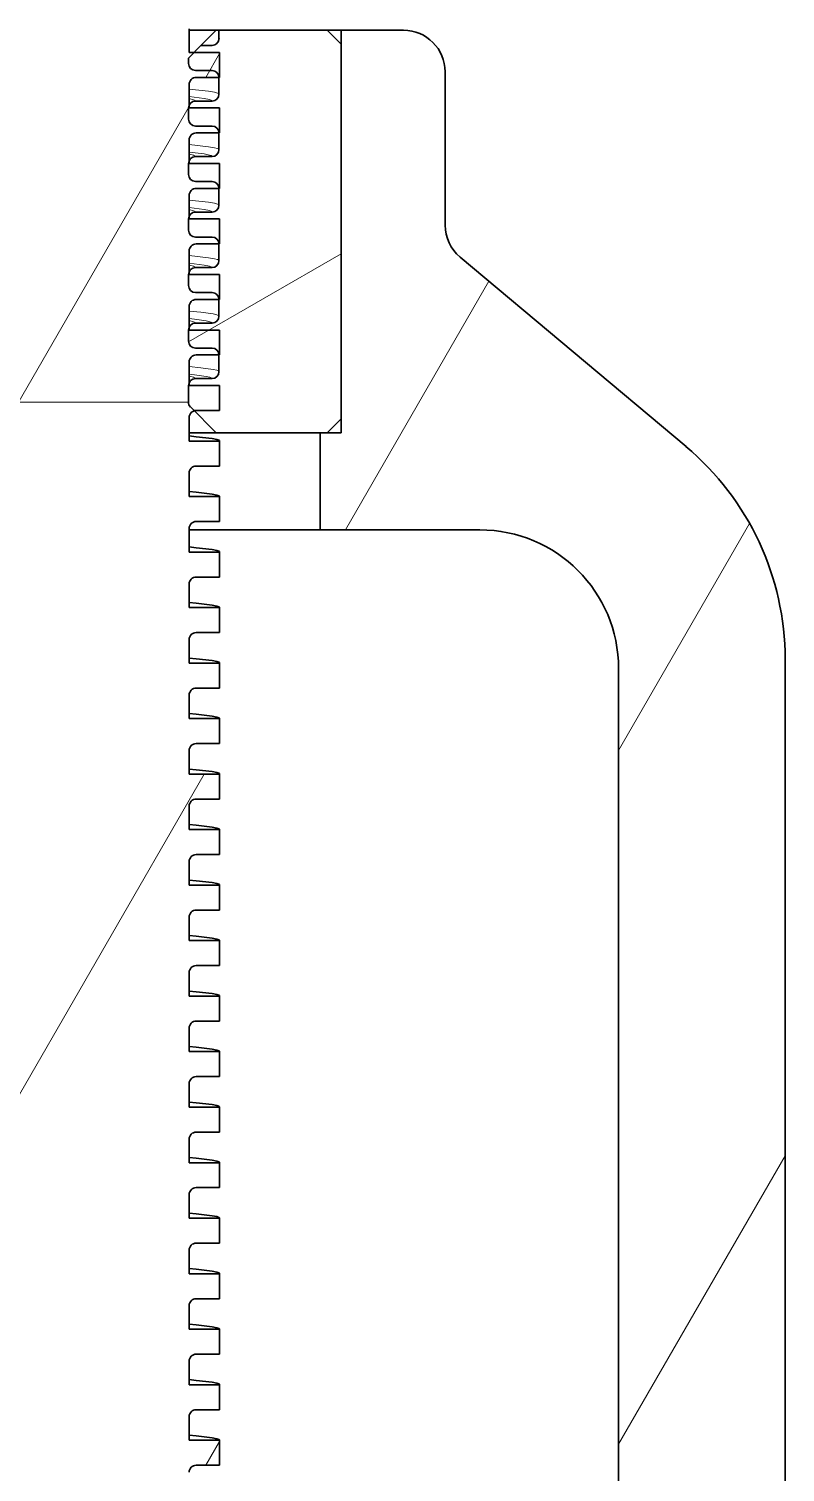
# Model space of a CAD drawing. Extents: x 0 to 420, y 0 to 297.
# Drawn here: x 166.68 to 177.58, y 228.02 to 248.82 of the extents above; entities that cross this region are included whole.
import ezdxf

# ---------------------------------------------------------------- set-up
doc = ezdxf.new("R2010")
doc.units = 0

msp = doc.modelspace()

# ---------------------------------------------------------------- linework, layer by layer
at = {"color": 7, "lineweight": 35, "ltscale": 0.003004}
for p, q in [((168.993, 248.821), (168.993, 248.701)), ((168.993, 248.021), (168.993, 247.901)), ((168.993, 247.221), (168.993, 247.101)), ((168.993, 246.421), (168.993, 246.301)), ((168.993, 245.621), (168.993, 245.501)), ((168.993, 244.821), (168.993, 244.701)), ((168.993, 244.021), (168.993, 243.901)), ((168.993, 243.221), (168.993, 243.101)), ((168.993, 242.421), (168.993, 242.301)), ((168.993, 241.621), (168.993, 241.501)), ((168.993, 240.821), (168.993, 240.701)), ((168.993, 240.021), (168.993, 239.901)), ((168.993, 239.221), (168.993, 239.101)), ((168.993, 238.421), (168.993, 238.301)), ((168.993, 237.621), (168.993, 237.501)), ((168.993, 236.821), (168.993, 236.701)), ((168.993, 236.021), (168.993, 235.901)), ((168.993, 235.221), (168.993, 235.101)), ((168.993, 234.421), (168.993, 234.301)), ((168.993, 233.621), (168.993, 233.501)), ((168.993, 232.821), (168.993, 232.701)), ((168.993, 232.021), (168.993, 231.901)), ((168.993, 231.221), (168.993, 231.101)), ((168.993, 230.421), (168.993, 230.301)), ((168.993, 229.621), (168.993, 229.501)), ((168.993, 228.821), (168.993, 228.701))]:
    msp.add_line(p, q, dxfattribs=at)
at = {"color": 7, "lineweight": 35, "ltscale": 0.05475}
msp.add_line((171.183, 248.801), (168.993, 248.801), dxfattribs=at)
at = {"color": 7, "lineweight": 35, "ltscale": 0.00975}
for p, q in [((169.383, 248.801), (168.993, 248.801)), ((169.383, 243.001), (168.993, 243.001))]:
    msp.add_line(p, q, dxfattribs=at)
at = {"color": 7, "lineweight": 35, "ltscale": 0.007767}
msp.add_line((169.383, 248.801), (169.164, 248.581), dxfattribs=at)
at = {"color": 7, "lineweight": 35, "ltscale": 0.001}
msp.add_line((169.383, 248.801), (169.423, 248.801), dxfattribs=at)
at = {"color": 7, "lineweight": 35, "ltscale": 0.039}
msp.add_line((170.983, 248.801), (169.423, 248.801), dxfattribs=at)
at = {"color": 7, "lineweight": 35, "ltscale": 0.003003}
for p, q in [((169.423, 248.681), (169.423, 248.801)), ((169.423, 248.121), (169.423, 248.001)), ((169.423, 247.881), (169.423, 248.001)), ((169.423, 247.321), (169.423, 247.201)), ((169.423, 247.081), (169.423, 247.201)), ((169.423, 246.521), (169.423, 246.401)), ((169.423, 246.281), (169.423, 246.401)), ((169.423, 245.721), (169.423, 245.601)), ((169.423, 245.481), (169.423, 245.601)), ((169.423, 244.921), (169.423, 244.801)), ((169.423, 244.681), (169.423, 244.801)), ((169.423, 244.121), (169.423, 244.001)), ((169.423, 243.881), (169.423, 244.001))]:
    msp.add_line(p, q, dxfattribs=at)
at = {"color": 7, "lineweight": 35, "ltscale": 0.007071}
for p, q in [((170.983, 248.801), (171.183, 248.601)), ((170.983, 243.001), (171.183, 243.201))]:
    msp.add_line(p, q, dxfattribs=at)
at = {"color": 7, "lineweight": 35, "ltscale": 0.0225}
msp.add_line((172.083, 248.801), (171.183, 248.801), dxfattribs=at)
at = {"color": 7, "lineweight": 35, "ltscale": 0.145}
msp.add_line((171.183, 243.001), (171.183, 248.801), dxfattribs=at)
at = {"color": 7, "lineweight": 35, "ltscale": 0.006353}
msp.add_line((168.983, 248.401), (169.163, 248.581), dxfattribs=at)
at = {"color": 7, "lineweight": 35, "ltscale": 0.005508}
for p, q in [((168.993, 248.481), (168.993, 248.701)), ((168.993, 247.681), (168.993, 247.901)), ((168.993, 246.881), (168.993, 247.101)), ((168.993, 246.081), (168.993, 246.301)), ((168.993, 245.281), (168.993, 245.501)), ((168.993, 244.481), (168.993, 244.701)), ((168.993, 243.681), (168.993, 243.901)), ((168.993, 242.881), (168.993, 243.101)), ((168.993, 242.081), (168.993, 242.301)), ((168.993, 241.281), (168.993, 241.501)), ((168.993, 240.481), (168.993, 240.701)), ((168.993, 239.681), (168.993, 239.901)), ((168.993, 238.881), (168.993, 239.101)), ((168.993, 238.081), (168.993, 238.301)), ((168.993, 237.281), (168.993, 237.501)), ((168.993, 236.481), (168.993, 236.701)), ((168.993, 235.681), (168.993, 235.901)), ((168.993, 234.881), (168.993, 235.101)), ((168.993, 234.081), (168.993, 234.301)), ((168.993, 233.281), (168.993, 233.501)), ((168.993, 232.481), (168.993, 232.701)), ((168.993, 231.681), (168.993, 231.901)), ((168.993, 230.881), (168.993, 231.101)), ((168.993, 230.081), (168.993, 230.301)), ((168.993, 229.281), (168.993, 229.501)), ((168.993, 228.481), (168.993, 228.701))]:
    msp.add_line(p, q, dxfattribs=at)
at = {"color": 7, "lineweight": 35, "ltscale": 2.15859e-05}
msp.add_line((169.164, 248.581), (169.163, 248.581), dxfattribs=at)
at = {"color": 7, "lineweight": 35, "ltscale": 0.004008}
msp.add_line((169.163, 248.581), (169.323, 248.581), dxfattribs=at)
at = {"color": 7, "lineweight": 35, "ltscale": 0.003992}
msp.add_line((169.164, 248.581), (169.323, 248.581), dxfattribs=at)
at = {"color": 7, "lineweight": 13, "ltscale": 1.45159e-05}
msp.add_line((169.323, 248.581), (169.323, 248.581), dxfattribs=at)
at = {"color": 7, "lineweight": 13, "ltscale": 7.62939e-06}
for p, q in [((169.423, 248.681), (169.423, 248.681)), ((169.423, 247.881), (169.423, 247.881)), ((169.423, 247.081), (169.423, 247.081)), ((169.423, 244.681), (169.423, 244.681)), ((169.423, 243.881), (169.423, 243.881))]:
    msp.add_line(p, q, dxfattribs=at)
at = {"color": 7, "lineweight": 35, "ltscale": 0.135}
msp.add_line((171.183, 243.201), (171.183, 248.601), dxfattribs=at)
at = {"color": 7, "lineweight": 35, "ltscale": 0.001989}
msp.add_line((168.983, 248.321), (168.983, 248.401), dxfattribs=at)
at = {"color": 7, "lineweight": 35, "ltscale": 0.010999}
for p, q in [((168.993, 248.481), (169.433, 248.481)), ((168.993, 247.681), (169.433, 247.681)), ((168.993, 246.881), (169.433, 246.881)), ((168.993, 246.081), (169.433, 246.081)), ((168.993, 245.281), (169.433, 245.281)), ((168.993, 244.481), (169.433, 244.481)), ((168.993, 243.681), (169.433, 243.681)), ((168.993, 242.881), (169.433, 242.881)), ((168.993, 242.081), (169.433, 242.081)), ((168.993, 241.281), (169.433, 241.281)), ((168.993, 240.481), (169.433, 240.481)), ((168.993, 239.681), (169.433, 239.681)), ((168.993, 238.881), (169.433, 238.881)), ((168.993, 238.081), (169.433, 238.081)), ((168.993, 237.281), (169.433, 237.281)), ((168.993, 236.481), (169.433, 236.481)), ((168.993, 235.681), (169.433, 235.681)), ((168.993, 234.881), (169.433, 234.881)), ((168.993, 234.081), (169.433, 234.081)), ((168.993, 233.281), (169.433, 233.281)), ((168.993, 232.481), (169.433, 232.481)), ((168.993, 231.681), (169.433, 231.681)), ((168.993, 230.881), (169.433, 230.881)), ((168.993, 230.081), (169.433, 230.081)), ((168.993, 229.281), (169.433, 229.281)), ((168.993, 228.481), (169.433, 228.481))]:
    msp.add_line(p, q, dxfattribs=at)
at = {"color": 7, "lineweight": 13, "ltscale": 0.009898}
for p, q in [((169.235, 248.121), (169.433, 248.464)), ((169.235, 228.121), (169.433, 228.464))]:
    msp.add_line(p, q, dxfattribs=at)
at = {"color": 7, "lineweight": 35, "ltscale": 0.008988}
for p, q in [((169.433, 248.121), (169.433, 248.481)), ((169.433, 247.321), (169.433, 247.681)), ((169.433, 244.921), (169.433, 245.281)), ((169.433, 244.121), (169.433, 244.481)), ((169.433, 243.321), (169.433, 243.681)), ((169.433, 240.921), (169.433, 241.281)), ((169.433, 240.121), (169.433, 240.481)), ((169.433, 239.321), (169.433, 239.681)), ((169.433, 236.921), (169.433, 237.281)), ((169.433, 236.121), (169.433, 236.481)), ((169.433, 235.321), (169.433, 235.681)), ((169.433, 232.921), (169.433, 233.281)), ((169.433, 232.121), (169.433, 232.481)), ((169.433, 231.321), (169.433, 231.681)), ((169.433, 228.921), (169.433, 229.281)), ((169.433, 228.121), (169.433, 228.481))]:
    msp.add_line(p, q, dxfattribs=at)
at = {"color": 7, "lineweight": 35, "ltscale": 0.006002}
for p, q in [((169.083, 248.221), (169.323, 248.221)), ((169.083, 247.781), (169.323, 247.781)), ((169.083, 247.421), (169.323, 247.421)), ((169.083, 246.981), (169.323, 246.981)), ((169.083, 246.621), (169.323, 246.621)), ((169.083, 246.181), (169.323, 246.181)), ((169.083, 245.821), (169.323, 245.821)), ((169.083, 245.381), (169.323, 245.381)), ((169.083, 245.021), (169.323, 245.021)), ((169.083, 244.581), (169.323, 244.581)), ((169.083, 244.221), (169.323, 244.221)), ((169.083, 243.781), (169.323, 243.781))]:
    msp.add_line(p, q, dxfattribs=at)
at = {"color": 7, "lineweight": 35, "ltscale": 0.055215}
msp.add_line((172.683, 248.201), (172.683, 245.992), dxfattribs=at)
at = {"color": 7, "lineweight": 35, "ltscale": 0.0085}
for p, q in [((169.093, 248.121), (169.433, 248.121)), ((169.093, 247.321), (169.433, 247.321)), ((169.093, 246.521), (169.433, 246.521)), ((169.093, 245.721), (169.433, 245.721)), ((169.093, 244.921), (169.433, 244.921)), ((169.093, 244.121), (169.433, 244.121)), ((169.093, 243.321), (169.433, 243.321)), ((169.093, 242.521), (169.433, 242.521)), ((169.093, 241.721), (169.433, 241.721)), ((169.093, 240.921), (169.433, 240.921)), ((169.093, 240.121), (169.433, 240.121)), ((169.093, 239.321), (169.433, 239.321)), ((169.093, 238.521), (169.433, 238.521)), ((169.093, 237.721), (169.433, 237.721)), ((169.093, 236.921), (169.433, 236.921)), ((169.093, 236.121), (169.433, 236.121)), ((169.093, 235.321), (169.433, 235.321)), ((169.093, 234.521), (169.433, 234.521)), ((169.093, 233.721), (169.433, 233.721)), ((169.093, 232.921), (169.433, 232.921)), ((169.093, 232.121), (169.433, 232.121)), ((169.093, 231.321), (169.433, 231.321)), ((169.093, 230.521), (169.433, 230.521)), ((169.093, 229.721), (169.433, 229.721)), ((169.093, 228.921), (169.433, 228.921)), ((169.093, 228.121), (169.433, 228.121))]:
    msp.add_line(p, q, dxfattribs=at)
at = {"color": 7, "lineweight": 13, "ltscale": 1.60399e-05}
for p, q in [((169.083, 247.781), (169.083, 247.781)), ((169.083, 246.981), (169.083, 246.981)), ((169.083, 246.181), (169.083, 246.181)), ((169.083, 245.381), (169.083, 245.381)), ((169.083, 244.581), (169.083, 244.581)), ((169.083, 243.781), (169.083, 243.781))]:
    msp.add_line(p, q, dxfattribs=at)
at = {"color": 7, "lineweight": 13, "ltscale": 1.33732e-05}
for p, q in [((169.323, 247.781), (169.323, 247.781)), ((169.323, 244.581), (169.323, 244.581)), ((169.323, 243.781), (169.323, 243.781))]:
    msp.add_line(p, q, dxfattribs=at)
at = {"color": 7, "lineweight": 13, "ltscale": 0.231752}
msp.add_line((164.358, 239.674), (168.993, 247.702), dxfattribs=at)
at = {"color": 7, "lineweight": 35, "ltscale": 0.003978}
for p, q in [((168.983, 247.521), (168.983, 247.681)), ((168.983, 246.721), (168.983, 246.881)), ((168.983, 245.921), (168.983, 246.081)), ((168.983, 245.121), (168.983, 245.281)), ((168.983, 244.321), (168.983, 244.481))]:
    msp.add_line(p, q, dxfattribs=at)
at = {"color": 7, "lineweight": 13, "ltscale": 1.37541e-05}
for p, q in [((169.323, 246.981), (169.323, 246.981)), ((169.323, 246.181), (169.323, 246.181)), ((169.323, 245.381), (169.323, 245.381))]:
    msp.add_line(p, q, dxfattribs=at)
at = {"color": 7, "lineweight": 35, "ltscale": 0.008989}
for p, q in [((169.433, 246.521), (169.433, 246.881)), ((169.433, 245.721), (169.433, 246.081)), ((169.433, 242.521), (169.433, 242.881)), ((169.433, 241.721), (169.433, 242.081)), ((169.433, 238.521), (169.433, 238.881)), ((169.433, 237.721), (169.433, 238.081)), ((169.433, 234.521), (169.433, 234.881)), ((169.433, 233.721), (169.433, 234.081)), ((169.433, 230.521), (169.433, 230.881)), ((169.433, 229.721), (169.433, 230.081))]:
    msp.add_line(p, q, dxfattribs=at)
at = {"color": 7, "lineweight": 13, "ltscale": 8.01086e-06}
for p, q in [((169.423, 246.281), (169.423, 246.281)), ((169.423, 245.481), (169.423, 245.481))]:
    msp.add_line(p, q, dxfattribs=at)
at = {"color": 7, "lineweight": 13, "ltscale": 0.063493}
msp.add_line((168.984, 244.311), (171.183, 245.581), dxfattribs=at)
at = {"color": 7, "lineweight": 35, "ltscale": 0.106287}
msp.add_line((176.155, 242.8), (172.898, 245.533), dxfattribs=at)
at = {"color": 7, "lineweight": 13, "ltscale": 0.103436}
msp.add_line((171.245, 241.601), (173.313, 245.184), dxfattribs=at)
at = {"color": 7, "lineweight": 35, "ltscale": 0.005953}
msp.add_line((168.983, 243.442), (168.983, 243.681), dxfattribs=at)
at = {"color": 7, "lineweight": 13, "ltscale": 0.115}
msp.add_line((168.983, 243.442), (164.383, 243.442), dxfattribs=at)
at = {"color": 7, "lineweight": 35, "ltscale": 0.013107}
msp.add_line((169.013, 243.372), (169.383, 243.001), dxfattribs=at)
at = {"color": 7, "lineweight": 35, "ltscale": 0.002594}
for p, q in [((168.993, 242.954), (169.097, 242.944)), ((168.993, 242.154), (169.097, 242.144)), ((168.993, 241.354), (169.097, 241.344)), ((168.993, 240.554), (169.097, 240.544)), ((168.993, 239.754), (169.097, 239.744)), ((168.993, 238.954), (169.097, 238.944)), ((168.993, 238.154), (169.097, 238.144)), ((168.993, 237.354), (169.097, 237.344)), ((168.993, 236.554), (169.097, 236.544)), ((168.993, 235.754), (169.097, 235.744)), ((168.993, 234.954), (169.097, 234.944)), ((168.993, 234.154), (169.097, 234.144)), ((168.993, 233.354), (169.097, 233.344)), ((168.993, 232.554), (169.097, 232.544)), ((168.993, 231.754), (169.097, 231.744)), ((168.993, 230.954), (169.097, 230.944)), ((168.993, 230.154), (169.097, 230.144)), ((168.993, 229.354), (169.097, 229.344)), ((168.993, 228.554), (169.097, 228.544))]:
    msp.add_line(p, q, dxfattribs=at)
at = {"color": 7, "lineweight": 35, "ltscale": 0.04}
msp.add_line((170.983, 243.001), (169.383, 243.001), dxfattribs=at)
at = {"color": 7, "lineweight": 35, "ltscale": 0.035}
msp.add_line((170.883, 241.601), (170.883, 243.001), dxfattribs=at)
at = {"color": 7, "lineweight": 35, "ltscale": 0.0075}
msp.add_line((171.183, 243.001), (170.883, 243.001), dxfattribs=at)
at = {"color": 7, "lineweight": 35, "ltscale": 1.14504e-05}
for p, q in [((169.433, 242.881), (169.433, 242.881)), ((169.433, 238.881), (169.433, 238.881)), ((169.433, 234.881), (169.433, 234.881)), ((169.433, 230.881), (169.433, 230.881))]:
    msp.add_line(p, q, dxfattribs=at)
at = {"color": 7, "lineweight": 35, "ltscale": 1.18317e-05}
for p, q in [((169.433, 242.081), (169.433, 242.081)), ((169.433, 241.281), (169.433, 241.281)), ((169.433, 240.481), (169.433, 240.481)), ((169.433, 239.681), (169.433, 239.681)), ((169.433, 238.081), (169.433, 238.081)), ((169.433, 237.281), (169.433, 237.281)), ((169.433, 236.481), (169.433, 236.481)), ((169.433, 235.681), (169.433, 235.681)), ((169.433, 234.081), (169.433, 234.081)), ((169.433, 233.281), (169.433, 233.281)), ((169.433, 232.481), (169.433, 232.481)), ((169.433, 231.681), (169.433, 231.681)), ((169.433, 230.081), (169.433, 230.081)), ((169.433, 229.281), (169.433, 229.281)), ((169.433, 228.481), (169.433, 228.481))]:
    msp.add_line(p, q, dxfattribs=at)
at = {"color": 7, "lineweight": 35, "ltscale": 0.04725}
msp.add_line((168.993, 241.601), (170.883, 241.601), dxfattribs=at)
at = {"color": 7, "lineweight": 35, "ltscale": 0.0575}
msp.add_line((170.883, 241.601), (173.183, 241.601), dxfattribs=at)
at = {"color": 7, "lineweight": 13, "ltscale": 0.094394}
msp.add_line((175.183, 238.423), (177.071, 241.693), dxfattribs=at)
at = {"color": 7, "lineweight": 35, "ltscale": 0.441739}
msp.add_line((177.583, 239.736), (177.583, 222.066), dxfattribs=at)
at = {"color": 7, "lineweight": 35, "ltscale": 0.435}
msp.add_line((175.183, 239.601), (175.183, 222.201), dxfattribs=at)
at = {"color": 7, "lineweight": 13, "ltscale": 0.241933}
msp.add_line((164.373, 229.7), (169.212, 238.081), dxfattribs=at)
at = {"color": 7, "lineweight": 13, "ltscale": 0.12}
msp.add_line((175.183, 228.423), (177.583, 232.58), dxfattribs=at)
at = {"color": 7, "lineweight": 13}
for points in [[(169.423, 247.881), (169.423, 247.884), (169.421, 247.886), (169.416, 247.89), (169.404, 247.896), (169.361, 247.908), (169.271, 247.923), (168.993, 247.953)], [(169.323, 247.781), (169.322, 247.785), (169.319, 247.788), (169.31, 247.794), (169.288, 247.802), (169.212, 247.818), (168.993, 247.845)], [(168.993, 247.816), (169.054, 247.8), (169.072, 247.793), (169.08, 247.788), (169.082, 247.785), (169.083, 247.781)], [(169.423, 247.081), (169.423, 247.084), (169.421, 247.086), (169.416, 247.09), (169.404, 247.096), (169.361, 247.108), (169.271, 247.123), (168.993, 247.153)], [(169.323, 246.981), (169.322, 246.985), (169.319, 246.988), (169.31, 246.994), (169.288, 247.002), (169.212, 247.018), (168.993, 247.045)], [(168.993, 247.016), (169.054, 247), (169.072, 246.993), (169.08, 246.988), (169.082, 246.985), (169.083, 246.981)], [(169.423, 246.281), (169.423, 246.284), (169.421, 246.286), (169.416, 246.29), (169.404, 246.296), (169.361, 246.308), (169.271, 246.323), (168.993, 246.353)], [(169.323, 246.181), (169.322, 246.185), (169.319, 246.188), (169.31, 246.194), (169.288, 246.202), (169.212, 246.218), (168.993, 246.245)], [(168.993, 246.216), (169.054, 246.2), (169.072, 246.193), (169.08, 246.188), (169.082, 246.185), (169.083, 246.181)], [(169.423, 245.481), (169.423, 245.484), (169.421, 245.486), (169.416, 245.49), (169.404, 245.496), (169.361, 245.508), (169.271, 245.523), (168.993, 245.553)], [(169.323, 245.381), (169.322, 245.385), (169.319, 245.388), (169.31, 245.394), (169.288, 245.402), (169.212, 245.418), (168.993, 245.445)], [(168.993, 245.416), (169.054, 245.4), (169.072, 245.393), (169.08, 245.388), (169.082, 245.385), (169.083, 245.381)], [(169.423, 244.681), (169.423, 244.683), (169.42, 244.688), (169.414, 244.692), (169.392, 244.7), (169.339, 244.712), (169.164, 244.737), (168.993, 244.753)], [(169.323, 244.581), (169.323, 244.583), (169.32, 244.588), (169.313, 244.592), (169.293, 244.6), (169.241, 244.613), (169.071, 244.637), (168.993, 244.645)], [(168.993, 244.616), (169.054, 244.6), (169.072, 244.593), (169.08, 244.588), (169.082, 244.585), (169.083, 244.581)], [(169.423, 243.881), (169.423, 243.883), (169.42, 243.887), (169.414, 243.892), (169.392, 243.9), (169.339, 243.912), (169.164, 243.937), (168.993, 243.953)], [(169.323, 243.781), (169.323, 243.783), (169.32, 243.788), (169.313, 243.792), (169.293, 243.8), (169.241, 243.813), (169.071, 243.837), (168.993, 243.845)], [(168.993, 243.816), (169.054, 243.8), (169.072, 243.793), (169.08, 243.788), (169.082, 243.785), (169.083, 243.781)]]:
    msp.add_lwpolyline(points, dxfattribs=at)
at = {"color": 7, "lineweight": 35}
for points in [[(169.433, 242.881), (169.433, 242.884), (169.429, 242.888), (169.42, 242.893), (169.393, 242.903), (169.324, 242.917), (169.097, 242.944)], [(169.433, 242.081), (169.433, 242.084), (169.429, 242.088), (169.42, 242.093), (169.393, 242.103), (169.324, 242.117), (169.097, 242.144)], [(169.433, 241.281), (169.433, 241.284), (169.429, 241.288), (169.42, 241.293), (169.393, 241.303), (169.324, 241.317), (169.097, 241.344)], [(169.433, 240.481), (169.433, 240.484), (169.429, 240.488), (169.42, 240.493), (169.393, 240.503), (169.324, 240.517), (169.097, 240.544)], [(169.433, 239.681), (169.433, 239.684), (169.429, 239.688), (169.42, 239.693), (169.393, 239.703), (169.324, 239.717), (169.097, 239.744)], [(169.433, 238.881), (169.433, 238.884), (169.429, 238.888), (169.42, 238.893), (169.393, 238.903), (169.324, 238.917), (169.097, 238.944)], [(169.433, 238.081), (169.433, 238.084), (169.429, 238.088), (169.42, 238.093), (169.393, 238.103), (169.324, 238.117), (169.097, 238.144)], [(169.433, 237.281), (169.433, 237.284), (169.429, 237.288), (169.42, 237.293), (169.393, 237.303), (169.324, 237.317), (169.097, 237.344)], [(169.433, 236.481), (169.433, 236.484), (169.429, 236.488), (169.42, 236.493), (169.393, 236.503), (169.324, 236.517), (169.097, 236.544)], [(169.433, 235.681), (169.433, 235.684), (169.429, 235.688), (169.42, 235.693), (169.393, 235.703), (169.324, 235.717), (169.097, 235.744)], [(169.433, 234.881), (169.433, 234.884), (169.429, 234.888), (169.42, 234.893), (169.393, 234.903), (169.324, 234.917), (169.097, 234.944)], [(169.433, 234.081), (169.433, 234.084), (169.429, 234.088), (169.42, 234.093), (169.393, 234.103), (169.324, 234.117), (169.097, 234.144)], [(169.433, 233.281), (169.433, 233.284), (169.429, 233.288), (169.42, 233.293), (169.393, 233.303), (169.324, 233.317), (169.097, 233.344)], [(169.433, 232.481), (169.433, 232.484), (169.429, 232.488), (169.42, 232.493), (169.393, 232.503), (169.324, 232.517), (169.097, 232.544)], [(169.433, 231.681), (169.433, 231.684), (169.429, 231.688), (169.42, 231.693), (169.393, 231.703), (169.324, 231.717), (169.097, 231.744)], [(169.433, 230.881), (169.433, 230.884), (169.429, 230.888), (169.42, 230.893), (169.393, 230.903), (169.324, 230.917), (169.097, 230.944)], [(169.433, 230.081), (169.433, 230.084), (169.429, 230.088), (169.42, 230.093), (169.393, 230.103), (169.324, 230.117), (169.097, 230.144)], [(169.433, 229.281), (169.433, 229.284), (169.429, 229.288), (169.42, 229.293), (169.393, 229.303), (169.324, 229.317), (169.097, 229.344)], [(169.433, 228.481), (169.433, 228.484), (169.429, 228.488), (169.42, 228.493), (169.393, 228.503), (169.324, 228.517), (169.097, 228.544)]]:
    msp.add_lwpolyline(points, dxfattribs=at)
for centre, radius, start, end in [((172.083, 248.201), 0.6, 360, 90), ((169.324, 248.681), 0.0999, 269.9504, 359.9497), ((169.323, 248.681), 0.1, 270.0507, 0.0436), ((169.084, 248.321), 0.1, 179.9503, 269.9374), ((169.323, 248.121), 0.1, 359.9564, 89.9493), ((169.094, 248.021), 0.1, 90.034, 180.043), ((169.084, 247.681), 0.1, 90.0626, 180.0497), ((169.323, 247.881), 0.1, 270.0507, 0.0436), ((169.084, 247.521), 0.1, 179.9503, 269.9374), ((169.094, 247.221), 0.1, 90.034, 180.043), ((169.323, 247.321), 0.1, 359.9564, 89.9493), ((169.084, 246.881), 0.1, 90.0626, 180.0497), ((169.323, 247.081), 0.1, 270.0507, 0.0436), ((169.084, 246.721), 0.1, 179.9503, 269.9374), ((169.094, 246.421), 0.1, 90.034, 180.043), ((169.323, 246.521), 0.1, 359.9564, 89.9493), ((169.323, 246.281), 0.1, 270.0507, 0.0436), ((169.084, 246.081), 0.1, 90.0626, 180.0497), ((169.084, 245.921), 0.1, 179.9503, 269.9374), ((173.283, 245.992), 0.6, 180.0001, 230), ((169.094, 245.621), 0.1, 90.034, 180.043), ((169.323, 245.721), 0.1, 359.9564, 89.9493), ((169.323, 245.481), 0.1, 270.0507, 0.0436), ((169.084, 245.281), 0.1, 90.0626, 180.0497), ((169.084, 245.121), 0.1, 179.9503, 269.9374), ((169.094, 244.821), 0.1, 90.034, 180.043), ((169.323, 244.921), 0.1, 359.9564, 89.9493), ((169.323, 244.681), 0.1, 270.0507, 0.0436), ((169.084, 244.481), 0.1, 90.0626, 180.0497), ((169.084, 244.321), 0.1, 179.9503, 269.9374), ((169.323, 244.121), 0.1, 359.9564, 89.9493), ((169.094, 244.021), 0.1, 90.034, 180.043), ((169.084, 243.681), 0.1, 90.0626, 180.0497), ((169.323, 243.881), 0.1, 270.0507, 0.0436), ((169.083, 243.442), 0.1, 180.0007, 225.0008), ((169.094, 243.221), 0.1, 90.034, 180.043), ((173.583, 239.736), 4, 0, 50), ((169.094, 242.421), 0.1, 90.034, 180.043), ((169.094, 241.621), 0.1, 90.034, 180.043), ((173.183, 239.601), 2, 0, 90), ((169.094, 240.821), 0.1, 90.034, 180.043), ((169.094, 240.021), 0.1, 90.034, 180.043), ((169.094, 239.221), 0.1, 90.034, 180.043), ((169.094, 238.421), 0.1, 90.034, 180.043), ((169.094, 237.621), 0.1, 90.034, 180.043), ((169.094, 236.821), 0.1, 90.034, 180.043), ((169.094, 236.021), 0.1, 90.034, 180.043), ((169.094, 235.221), 0.1, 90.034, 180.043), ((169.094, 234.421), 0.1, 90.034, 180.043), ((169.094, 233.621), 0.1, 90.034, 180.043), ((169.094, 232.821), 0.1, 90.034, 180.043), ((169.094, 232.021), 0.1, 90.034, 180.043), ((169.094, 231.221), 0.1, 90.034, 180.043), ((169.094, 230.421), 0.1, 90.034, 180.043), ((169.094, 229.621), 0.1, 90.034, 180.043), ((169.094, 228.821), 0.1, 90.034, 180.043), ((169.094, 228.021), 0.1, 90.034, 180.043)]:
    msp.add_arc(centre, radius, start, end, dxfattribs=at)

doc.saveas('drawing.dxf')
